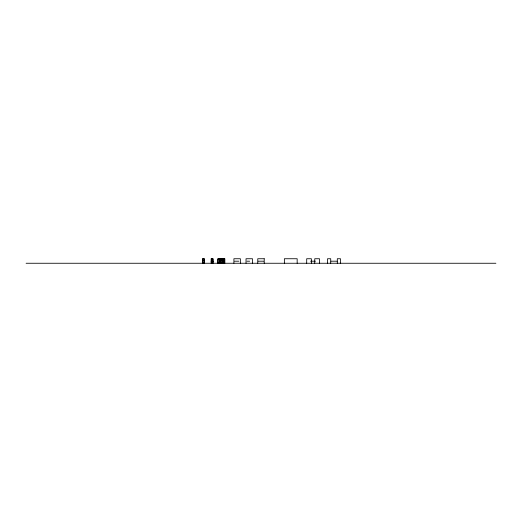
<?xml version="1.0" encoding="UTF-8"?>
<svg xmlns="http://www.w3.org/2000/svg" width="522" height="522" viewBox="0 0 522 522"><rect width="100%" height="100%" fill="white"/><g stroke="black" fill="none" stroke-linecap="round" stroke-linejoin="round"><path stroke-width="0.78" d="M212.519 260.184C211.873 260.739 212.519 260.295 211.736 260.504C212.8 259.715 212.154 260.706 211.749 260.726C211.469 259.747 213.309 260.556 212.102 260.863C210.842 260.582 213.276 260.732 212.186 260.511C210.601 260.902 213.087 260.289 212.154 260.889C211.103 259.669 213.113 261.352 211.691 260.243M212.376 260.263C210.699 261.339 213.726 260.485 211.834 260.341A11.334 0.946 0 0 1 211.704 260.243C213.746 261.542 210.868 259.617 212.095 260.902C212.872 260.687 211.514 259.93 212.447 260.661C212.004 260.928 211.651 259.545 212.434 260.491C212.761 259.819 210.908 260.648 212.115 260.87C213.165 260.785 210.699 260.217 212.108 260.863C211.854 259.336 211.103 261.398 212.454 260.452C211.71 260.034 212.474 260.276 212.226 260.863C213.23 260.465 211.221 260.693 212.173 260.21C213.113 261.117 211.182 260.471 212.461 260.302C210.536 260.798 213.922 260.393 211.73 260.517C211.717 260.635 211.815 261.183 212.5 260.406C211.802 260.661 211.384 260.256 212.461 260.883M212.421 260.752C212.376 259.591 211.364 261.228 212.467 260.152M211.782 260.804L212.369 260.204M211.86 260.243C212.963 260.08 211.638 260.967 212.16 260.334C211.912 261.189 212.617 260.054 211.73 260.328L212.519 260.269M212.03 260.706L212.291 260.713C210.829 260.413 213.002 260.328 212.167 260.837C211.965 259.825 211.397 261.372 212.474 260.341L212.043 260.237C211.071 261.287 213.217 260.608 211.795 260.361C213.524 260.093 210.979 260.687 212.167 260.876L212.447 260.726M211.906 260.224C212.878 259.995 211.325 261.111 212.18 260.21M211.795 260.471L212.167 260.785L211.723 260.628L212.467 260.563L211.743 260.485L212.454 260.361L211.717 260.4L212.461 260.237L211.775 260.367L212.461 260.308L211.802 260.648L212.154 260.798C211.612 260.204 212.461 260.256 212.369 260.635L212.147 260.269L211.756 260.511L212.467 260.595L212.062 260.863L212.5 260.654L212.004 260.798M211.782 260.361L212.35 260.471L212.056 260.719M211.743 260.53L212.461 260.693L211.73 260.661L212.48 260.524L211.971 260.38C212.591 260.289 211.971 260.21 212.226 260.811M211.919 260.458L212.447 260.25L212.036 260.38M212.213 260.406L211.736 260.321M212.043 260.53L212.461 260.419L211.841 260.772M212.147 260.374L211.821 260.465L212.304 260.263M212.147 260.569L211.717 260.628L212.441 260.289M212.474 260.537L211.788 260.654L212.271 260.726M264.217 258.742L257.777 258.742L257.77 263.258M202.66 260.393L204.082 260.393M211.39 260.393L212.813 260.393M221.994 260.419L220.571 260.419L220.571 263.003L220.571 258.997M202.921 260.935L203.848 260.935M219.697 260.935L222.79 260.935M234.541 261.196L238.861 261.196M246.984 261.196L249.633 261.196M258.155 261.196L263.675 261.196M310.577 261.196L315.36 261.196M331.007 261.196L337.095 261.196M211.39 261.372L212.813 261.372M211.136 261.633L213.074 261.633M202.66 262.977L204.082 262.977M26.1 263.258L495.9 263.258M212.35 260.387L211.899 260.328M340.481 263.258L340.481 258.742L337.31 258.742L337.31 263.258M330.713 263.258L330.713 258.742L327.548 258.742L327.548 263.258M319.477 263.258L319.477 258.742L314.759 258.742L314.759 263.258M311.366 263.258L311.366 258.742L306.695 258.742L306.695 263.258M297.162 263.258L297.162 258.742L284.373 258.742L284.373 263.258M264.223 258.742L264.223 263.258M252.485 263.258L252.485 258.742L246.032 258.742L246.032 263.258M240.368 263.258L240.368 258.742L233.908 258.742L233.908 263.258M224.845 263.258L224.845 258.742L217.791 258.742L217.791 263.258M223.279 258.742L223.279 263.258M223.018 258.997L223.018 263.003M222.248 258.742L222.248 263.258M221.994 258.997L221.994 263.003M220.31 258.742L220.31 263.258M219.508 258.997L219.508 263.003M219.247 258.742L219.247 263.258M213.074 263.258L213.074 258.742L211.136 258.742L211.136 263.258M211.71 260.204L211.743 260.739M204.343 263.258L204.343 258.742L202.405 258.742L202.405 263.258M204.082 258.997L202.66 258.997L202.66 263.003L204.082 263.003L204.082 258.997M212.813 258.997L211.39 258.997L211.39 262.977L212.813 262.977L212.813 258.997M224.59 258.997L218.052 258.997L218.052 263.003L224.59 263.003L224.59 258.997"/></g></svg>
